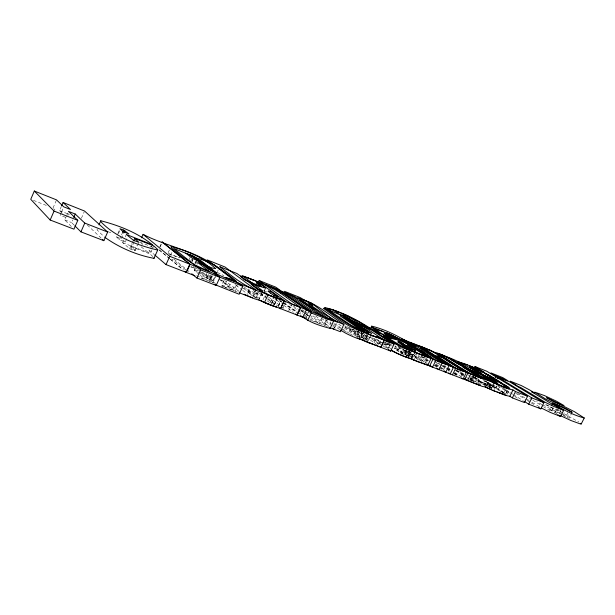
<?xml version="1.0" encoding="UTF-8"?>
<svg xmlns="http://www.w3.org/2000/svg" width="615" height="615" viewBox="0 0 615 615"><rect width="100%" height="100%" fill="white"/><g stroke="black" fill="none" stroke-linecap="round" stroke-linejoin="round"><path stroke-width="0.46" stroke-dasharray="3.08 2.31" d="M395.676 346.076L394.446 348.974L403.417 354.463M223.86 280.555L221.684 285.314L228.803 287.105L227.404 285.183L220.454 279.664M97.201 228.903L97.078 229.756L98.677 231.586L104.304 236.837M228.688 288.819L232.831 289.726L232.954 289.242L220.677 279.287M53.005 208.047L56.542 199.883M62.192 213.244L59.547 210.622L61.316 206.555M61.216 212.713L60.124 215.227L66.82 217.841M61.585 211.875L63.038 208.523M71.325 226.512L64.752 219.893L66.612 215.634M66.981 214.781L67.727 213.074M67.911 215.335L68.642 213.666M74.231 225.198L71.548 222.53L72.662 219.986M81.411 218.264L84.217 211.844M126.728 238.797L125.291 242.041L119.395 239.742L116.396 236.798L117.465 234.377M117.826 233.569L119.963 228.734M118.434 233.669L120.571 228.842M119.395 239.742L121.193 235.668M121.532 234.899L123 231.594M125.291 242.041L121.27 238.735L123.407 233.908M138.552 243.202L135.215 250.712L134.454 250.628L129.65 248.629L122.677 242.702L123.769 240.234M125.229 236.944L126.321 234.469M129.65 248.629L133.001 241.095M135.215 250.712L131.072 246.63L132.901 242.525M130.934 249.29L134.285 241.749M134.454 250.628L136.684 245.616M122.677 242.702L148.699 252.796L150.867 247.945M151.228 247.138L152.312 244.716M152.92 256.624L150.106 254.01L152.282 249.144M152.643 248.329L153.735 245.9M159.777 247.007L162.053 241.926M160.069 247.099L161.591 243.717M168.203 252.619L169.348 250.067M170.67 255.279L172.2 251.866M189.113 259.622L190.635 256.247M190.719 260.806L191.48 259.13M191.688 261.29L192.856 258.707M191.972 261.46L192.733 259.784M192.134 261.521L192.902 259.83M194.801 263.42L196.346 260.022M195.247 263.443L196.785 260.045M195.893 263.758L197.446 260.337M199.191 274.405L194.255 270.416L195.439 267.802M197.015 264.319L197.807 262.582M211.429 276.12L209.992 279.279L205.056 277.411L206.863 273.444M206.402 278.126L208.208 274.152M208.808 274.467L206.248 280.102L199.898 274.974M215.042 276.942L213.244 280.894L211.522 280.448L208.546 279.064L210.353 275.097M209.607 279.356L211.414 275.389M209.853 279.74L211.66 275.774M210.645 282.124L209.369 281.224L212.667 273.998M213.282 283.092L210.361 280.748L212.536 275.958M212.852 280.901L214.658 276.942M217.456 271.622L218.21 269.97M212.921 282.654L216.234 275.389M226.589 281.201L224.044 286.767L221.684 285.314M228.803 287.105L230.794 282.754M232.831 289.726L235.353 284.215M236.345 285.183L233.808 290.711L218.094 278.426M235.222 291.179L237.759 285.652M249.921 293.832L247.876 292.087L249.029 288.996M247.953 292.14L249.113 289.05M252.896 297.037L256.094 290.111M257.77 298.244L254.941 296.93L258.092 290.111M256.147 297.56L258.123 293.293M262.328 291.917L259.176 298.729L262.628 291.879M262.244 295.454L263.766 292.171M264.143 291.349L265.665 288.066L264.227 291.402M260.514 295.062L262.328 295.507L263.843 292.225M262.92 299.989L265.296 294.862M265.019 297.883L266.18 295.377M270.085 302.826L272.038 298.606M272.122 298.659L270.162 302.88L266.772 300.558M271.407 303.503L274.536 296.753M271.492 303.556L274.621 296.807M274.198 304.594L277.327 297.852M272.983 304.171L274.282 304.648L277.411 297.906M274.605 304.617L276.95 299.567M274.282 304.648L277.034 299.62M278.387 305.947L280.74 300.881M278.472 306.009L280.824 300.935M282.616 308.423L285.375 302.488M288.766 310.79L291.518 304.886M306.116 317.478L308.461 312.482M312.435 320.953L319.4 323.628L322.114 317.855M330.985 321.699L329.079 325.742L325.927 324.505L324.297 323.79L326.204 319.739M324.397 325.55L327.495 318.977M334.276 328.341L337.358 321.814M355.747 331.385L355.016 332.938L358.161 334.16M358.284 337.089L355.962 336.013L358.968 329.678M359.175 331.869L358.068 334.191L361.205 335.406L368.47 340.564L370.338 336.659M357.061 336.574L359.321 331.823M362.358 331.131L359.352 337.45L362.596 331.085M361.205 335.406L362.304 333.092M364.326 334.452L362.45 338.388L361.067 337.673L362.942 333.737M363.78 339.08L366.048 334.322M368.539 333.368L365.541 339.649L364.157 338.934L366.409 334.229M367.047 335.506L365.179 339.434L367.263 335.39M366.033 340.633L368.316 335.859M367.047 340.295L368.262 340.695L370.13 336.774M374.074 342.87L375.95 338.942M377.141 344.123L379.394 339.418M378.64 344.515L380.531 340.572M380.408 343.408L379.878 342.686L380.693 340.971M388.403 348.282L390.656 343.593M394.453 348.613L395.606 348.636L396.829 346.107M405.815 350.166L403.748 354.455L397.375 350.173L398.997 346.43M397.367 349.812L398.512 349.827L399.727 347.298M400.803 353.248L403.701 347.237M402.056 353.886L404.124 349.589M412.381 357.53L403.993 351.818L404.801 350.143M406.454 350.504L404.386 354.793L406.669 350.473M405.001 355.093L407.899 349.089M410.213 350.004L407.322 356L406.361 355.662M409.598 351.68L407.53 355.962L398.512 349.827M415.256 351.58L412.242 357.661L408.037 355.854L409.682 352.441M408.206 356.946L410.697 351.78M408.637 356.516L411.558 350.473M409.482 356.592L411.135 353.179M411.558 357.284L413.634 352.995M411.589 357.722L414.502 351.688M411.927 357.146L414.433 351.957M414.456 359.214L417.377 353.179M427.287 363.596L418.346 357.392L419.153 355.739M425.68 362.458L427.34 359.037M443.407 370.307L445.867 365.256M448.212 371.168L450.265 366.971M463.833 376.103L459.874 373.566L461.05 371.16M460.789 377.01L462.826 372.867M474.242 375.035L471.444 380.723L470.344 380.17L472.343 376.111L476.079 378.502L470.89 376.096M476.464 375.734L473.596 381.538L472.597 381.208M470.198 377.572L476.218 379.909L477.002 378.333M486.365 385.874L477.801 380.485L478.578 378.901M485.143 385.697L478.362 381.269L479.539 378.894M478.178 382.745L480.192 378.656M493.76 382.576L491.001 388.165L480.4 381.554L481.176 379.978M480.469 384.667L482.483 380.585M491.6 388.28L484.243 383.506L485.412 381.146M488.002 382.215L486.834 384.575L493.476 388.857M487.295 385.513L488.887 382.284M488.779 386.289L490.355 383.091M489.471 387.635L492.238 382.038M494.36 382.699L491.554 388.426L490.593 388.111M494.06 384.721L492.085 388.711L493.207 389.187M477.801 380.485L493.691 386.651L494.46 385.09M494.168 389.503L496.136 385.513M497.02 385.667L495.859 388.011L504.185 393.9L506.16 389.925M497.005 386.143L496.228 387.696L480.4 381.554M499.565 386.72L498.404 389.057L484.243 383.506M505.576 387.189L502.832 392.716L483.428 380.593M505.822 389.28L503.854 393.239L504.884 393.669M507.275 390.663L505.715 393.815L487.095 382.023M505.676 393.931L507.244 390.779M507.16 394.161L509.128 390.194M556.883 413.711L549.649 409.421L550.94 406.853M553.208 407.691L551.301 411.481L543.898 407.022M554.838 412.934L556.736 409.152M549.649 409.421L559.458 413.226L560.742 410.682M572.119 412.365L569.106 418.331L563.402 414.887L564.685 412.35M567.899 412.696L565.739 416.97L563.302 415.532M566.93 417.57L569.09 413.295M212.229 276.304L208.939 275.828L199.452 272.43M193.71 266.841L193.264 266.825L198.115 270.931M379.878 342.686L381.446 342.909M116.396 236.798L121.27 238.735M169.163 254.287L180.164 257.731M247.868 291.518L255.44 293.57M247.953 291.572L250.32 292.064M384.398 344.116L391.248 345.999M385.259 343.946L390.31 345.23L385.397 341.932M255.356 293.516L260.591 295.108M224.906 287.451L227.173 288.274M190.788 267.018L193.956 268.04L192.902 266.779M435.62 362.673L438.557 363.773L436.988 362.758M107.948 231.663L112.43 233.346M200.997 278.08L205.372 279.764M237.367 292.079L224.798 287.074M309.822 319.946L311.567 320.615M64.752 219.893L71.548 222.53M194.255 270.416L198.591 272.091M403.993 351.818L418.346 357.392M459.874 373.566L463.318 374.904M131.072 246.63L150.106 254.01M470.683 378.294L478.362 381.269M354.747 330.201L348.82 327.887L346.276 326.135M355.593 330.532L364.065 333.83M351.834 329.125L367.017 335.044M349.551 329.179L370.461 337.381L382.13 345.292M454.608 370.192L458.313 371.637L455.969 370.13M241.872 287.712L258.062 294.032L253.588 290.58M263.743 290.749L267.241 292.117M33.418 200.359L46.771 205.602M59.547 210.622L69.872 214.673M152.797 247.23L139.643 242.064L142.496 244.501M168.241 253.311L179.557 257.77M217.21 272.545L221.654 274.29L223.914 276.012M327.403 326.657L316.556 322.26L310.106 318.947M221.4 286.029L223.153 286.744M209.369 281.224L196.339 275.612M562.833 413.165L544.921 404.378M560.034 413.311L542.653 404.97M560.872 413.703L563.402 414.887M215.581 283.377L210.361 280.748M563.701 413.564L578.83 421.982M541.884 404.539L536.649 401.534M478.17 383.091L480.284 384.26M350.158 333.891L352.618 335.252M398.612 346.522L400.78 347.729M485.612 381.192L491.823 384.929M556.744 408.76L559.158 410.182M546.512 404.639L551.586 407.66L561.134 411.381L559.811 410.582M477.448 382.653L468.638 377.172M475.51 382L469.852 378.548M484.328 380.37L486.404 381.608M454.224 373.205L457.106 374.935M349.489 333.491L341.417 328.195M344.339 331.001L346.337 332.2M539.34 406.776L529.815 400.942M559.458 413.226L561.68 414.572M484.735 381.092L493.691 386.651M474.134 376.757L478.647 379.563L472.681 376.664M239.235 291.487L224.636 280.54M529.638 398.266L532.021 399.727M532.813 400.211L543.107 406.53M517.546 393.369L525.725 398.42M526.54 398.927L528.992 400.442M468.1 374.827L470.367 376.219M515.785 393.354L526.286 399.85M527.093 400.35L530.33 402.356M531.137 402.856L535.173 405.354M501.44 387.204L509.466 392.201M510.266 392.701L512.672 394.2M513.479 394.699L523.104 400.696M489.871 387.627L471.713 376.149M497.643 385.82L509.827 393.423M514.701 396.467L518.76 398.997M443.692 365.356L445.998 366.801M401.487 348.175L423.128 362.304M397.966 346.568L419.484 360.613M387.542 342.663L391.155 344.923M279.248 300.512L282.423 302.519M283.215 303.018L297.514 312.051M298.306 312.551L301.488 314.557M408.037 355.854L394.384 346.891M471.874 377.149L476.218 379.909M463.871 374.128L458.882 370.853M463.618 374.566L457.614 370.676M424.435 357.284L428.801 360.067M422.42 356.615L428.363 360.428M304.54 316.494L307.246 318.224M256.417 298.406L252.012 295.431M456.522 370.422L463.587 374.942M469.868 378.963L473.788 381.469M456.23 370.845L463.28 375.358M466.408 377.364L468.761 378.863M469.545 379.37L472.674 381.377M447.589 367.832L450.772 369.876M454.746 372.444L461.112 376.541M443.315 365.694L446.482 367.747M447.282 368.254L450.449 370.299M454.416 372.859L459.174 375.934M441.739 365.141L450.457 370.776M454.424 373.336L457.591 375.388M355.962 336.013L343.97 327.849M293.017 305.793L300.166 310.414M300.958 310.921L304.925 313.489M305.724 314.004L308.899 316.056M433.859 360.728L436.204 362.25M441.409 365.564L436.735 362.489M442.193 366.079L447.728 369.661M448.52 370.168L450.103 371.191M454.055 373.751L456.43 375.288M364.157 338.934L344.707 325.704M361.067 337.673L344.016 326.073M440.978 367.37L444.814 369.861M435.097 364.157L439.072 366.74M439.863 367.263L444.637 370.368M435.497 365.087L438.672 367.155M439.464 367.67L444.222 370.776M428.201 360.805L420.522 355.77M434.605 364.987L438.61 367.601M387.819 348.49L383.537 345.645M141.143 246.838L148.699 252.796M500.894 390.625L505.292 393.492M427.825 361.228L418.484 355.109M434.213 365.402L437.403 367.493M414.364 353.525L427.033 361.835M390.832 348.59L382.538 343.101M408.545 350.942L412.104 353.287L397.828 347.729L394.976 345.838M408.099 351.104L426.218 363.042M405.3 349.95L423.366 361.866M324.297 323.79L312.243 315.395M389.641 343.731L393.592 346.36M436.273 364.249L439.448 366.379M395.606 348.636L403.963 354.302M383.76 341.963L386.927 344.085M438.095 362.735L439.425 363.634M376.388 338.957L381.769 342.586M340.556 328.441L333.814 323.79M341.317 328.956L343.585 330.486M257.462 291.91L260.745 294.124M376.472 340.08L371.714 336.782M388.449 348.167L383.383 344.631M382.907 345.815L385.244 347.398M274.943 299.044L277.342 300.658M367.493 336.159L380.67 345.107M470.79 379.432L473.673 381.4M357.138 331.116L376.841 344.561M339.703 329.586L332.161 324.343M185.845 269.916L172.1 259.153M302.234 309.791L304.517 311.359M349.274 327.372L351.196 328.687M352.587 330.424L365.395 339.311M344.746 326.996L359.591 337.397M338.665 324.167L343.216 327.318M334.683 323.505L340.672 327.672M303.587 314.48L307.269 317.04M325.397 319.6L331.408 323.821M385.267 342.178L389.825 345.276L373.52 338.865L370.145 336.543M321.468 318.362L332.092 325.85M332.853 326.381L336.643 329.056M307.715 312.174L309.23 313.25M305.286 311.905L309.107 314.634M309.868 315.18L323.628 325.004M300.866 310.337L305.501 313.658M306.27 314.211L310.129 316.986M310.906 317.54L319.4 323.628M277.257 300.604L283.1 304.794M289.573 304.364L297.36 309.983M298.137 310.544L302.811 313.919M254.941 296.93L243.332 288.266M284.284 302.741L298.829 313.312M279.963 300.589L282.254 302.257M283.015 302.818L296.753 312.82M283.761 305.286L293.386 312.328M208.546 279.064L200.951 273.198M268.355 296.861L280.671 305.955M281.439 306.524L284.522 308.792M260.084 292.832L266.956 297.929M267.717 298.498L279.164 307M267.671 299.282L272.614 302.957M205.056 277.411L190.911 266.257M243.986 286.836L259.484 298.675M249.836 293.778L252.096 295.484M235.952 285.229L241.964 289.842M242.717 290.418L247.983 294.447M300.973 309.776L303.902 312.02M304.633 312.581L309.022 315.956M315.695 315.987L328.748 326.519M202.274 271.984L213.244 280.894M195.355 267.364L197.569 269.132M198.307 269.724L200.528 271.492M201.266 272.084L209.992 279.279M253.664 290.626L255.348 291.994M173.991 259.176L185.838 268.909M186.576 269.524L189.535 271.953M272.537 302.903L274.69 304.671M158.939 249.644L169.786 258.646M170.509 259.246L183.539 270.054M159.362 250.144L169.486 258.554M170.209 259.153L182.509 269.355M148.915 249.982L153.911 254.249M260.668 294.07L262.328 295.507M87.276 224.959L101.091 238.051M53.651 208.7L54.943 210.007"/><path stroke-width="0.92" d="M134.723 238.412L138.921 242.371L133.37 240.257L126.321 234.469L152.312 244.716C137.552 232.708 118.987 225.467 100.783 220.762L100.676 221.561C115.551 237.19 137.291 245.177 157.678 250.082L157.801 249.613L153.735 245.9L134.723 238.412L133.632 240.88M302.957 317.132C310.852 322.883 320.738 325.965 330.124 328.379L333.614 320.984L332.938 319.777L311.728 303.264L297.668 297.683L313.911 309.783L289.957 294.623M330.124 328.379L330.209 327.956M104.858 237.313C119.241 247.645 136.715 255.102 153.981 258.338L154.119 257.839M61.669 205.741L63.084 202.489L70.456 209.492L63.768 206.848L56.542 199.883L34.317 191.027L30.75 199.314L50.176 220.016L73.954 229.164L77.798 220.362L68.465 211.368L75.253 214.043L84.77 223.084L107.663 232.04L103.85 240.673L80.934 231.855L74.899 225.859M50.176 220.016L54.058 211.076L34.317 191.027M73.769 217.441L75.253 214.043M80.934 231.855L84.77 223.084M98.992 224.836L100.783 220.762M122.6 232.485L123.669 230.079L119.963 228.734L123 231.594L128.889 233.923L123.669 230.079M123.761 233.108L124.83 230.694M141.558 237.782L143.08 234.353C166.373 246.592 195.77 250.282 215.727 268.632L212.459 268.094L197.807 262.582L209.907 272.045L169.755 256.317L143.08 234.353M153.981 258.338L157.678 250.082M194.87 275.728L166.035 264.604L169.755 256.317M186.122 272.36L189.82 264.189L162.053 241.926M196.946 278.042L200.667 269.847L173.738 248.452L192.341 255.84L194.048 257.293L203.196 259.999A13.968 1.484 24.4 0 1 214.62 265.211L232.47 277.957L236.552 281.401L236.437 281.855L228.549 279.487L213.997 272.768L219.893 277.35L216.203 285.437L196.946 278.042L191.757 273.783M242.81 286.29L220.247 277.35L213.036 273.191L194.44 264.757L182.793 257.078L171.969 248.352L170.878 246.669C193.471 251.766 215.05 263.335 232.424 278.787L232.393 279.272L231.179 279.179L225.305 277.388L238.843 283.284L242.81 286.29L239.15 294.247L214.281 284.376M258.069 282.915L259.169 280.548L275.735 287.144L279.856 290.057L263.189 283.43L259.169 280.548M268.079 294.723L285.767 301.642L258.838 282.208L242.11 275.558L263.02 291.026L258.485 289.258L236.944 273.506L219.709 266.664C233.692 277.296 248.26 289.957 266.087 293.155L268.079 294.723L264.504 302.449L306.347 318.608M280.494 308.653L284.045 301.019L300.697 307.546L297.168 315.095L295.6 313.957M297.083 315.041L300.612 307.492M278.687 290.134L306.385 309.752L302.864 317.263L300.574 315.595M307.638 320.53L311.19 312.966L306.478 309.629L311.736 311.513L275.412 288.85M281.455 291.187L309.237 310.821L291.91 304.041L264.75 284.553L294.893 296.568L297.099 298.19C314.834 301.573 329.056 315.149 343.9 324.42L340.441 331.731L329.748 327.611M380.785 347.252L384.175 340.172L347.683 315.849L333.146 310.052L341.087 315.41L329.532 310.175L323.267 308.292L340.818 320.861L349.036 325.896A13.407 1.391 25.4 0 0 359.89 330.839L366.809 332.738L369.077 334.268L384.175 340.172M365.656 341.433L390.686 351.088L394.069 344.062L384.36 340.264L380.962 347.344L379.563 346.537M411.089 358.868L427.748 365.348L431.061 358.53L403.94 341.171L390.148 334.445M461.419 365.295C457.906 364.441 442.862 354.586 459.067 363.811L483.29 378.955L470.721 374.035L443.715 357.069L440.155 355.485L466.393 372.344L463.141 378.971L429.647 366.017L432.96 359.206L401.349 338.796L423.543 347.652L427.079 350.027L426.733 349.428L427.225 349.282L430.669 350.35L441.685 357.338L436.619 355.716L455.746 368.162L452.471 374.843M404.132 339.957L435.827 360.39L432.522 367.186L430.162 365.633M480.069 385.49L464.732 379.517L467.977 372.905L441.04 355.954L437.473 354.371L463.641 371.206C447.359 367.078 435.505 354.171 420.429 347.675L446.282 364.418L432.96 359.206M470.721 374.035L467.477 380.639L465.086 379.101M474.165 368.277L475.011 366.563L486.78 371.245L527.585 396.252L524.441 402.548L512.364 397.897L509.835 396.306L505.215 395.299A12.116 1.176 26.3 0 1 498.911 392.555M495.175 377.718L496.021 376.011L490.947 372.905L502.755 377.61L507.867 380.716L496.021 376.011M497.143 378.925L497.989 377.21L509.843 381.923L543.937 402.648L540.831 408.852L528.723 404.193L523.911 401.195M509.835 396.306L512.987 389.971L515.531 391.54L527.585 396.252M512.364 397.897L515.531 391.54M528.723 404.193L531.852 397.928L543.937 402.648M551.801 405.147L552.662 403.432L562.456 407.284L572.119 412.365L566.392 408.96L545.628 399.043L534.704 392.132L544.536 395.622L556.26 401.111L564.047 405.593L554.522 401.826L546.597 397.705L574.525 411.743L584.25 418L581.229 423.95L580.429 423.973L570.989 420.537L560.48 415.648M541.646 408.176L550.148 412.365L560.58 416.455L563.648 410.359L550.094 402.925L531.798 391.886L534.796 393.07L529.546 389.91L521.405 385.613L510.189 381.154L518.061 386.443L520.513 387.419L544.729 402.041L553.239 406.223L563.648 410.359M486.496 387.119L482.475 386.489L470.667 381.761M281.608 299.251L277.526 298.575A17.835 1.937 24.8 0 1 264.757 293.217M268.186 291.264L268.609 291.064M512.987 389.971L508.397 388.895A12.131 1.092 26.2 0 1 498.957 384.583L469.622 366.363L473.95 367.539L484.02 372.113L475.011 366.563M411.166 358.583L408.76 358.145A16.151 1.73 25.7 0 1 397.867 353.602L396.314 352.825M584.25 418C573.042 415.117 562.602 409.321 552.662 403.432M362.381 339.857L363.404 339.88M256.839 282.846L256.409 282.785L258.754 284.622M333.614 320.984L327.057 319.108L311.19 312.966M278.118 297.045L276.512 296.576M506.522 395.276L492.946 390.471M279.717 299.244L281.524 299.19L284.13 301.073L280.578 308.715L279.241 307.723M270.508 291.372L268.109 291.21L270.354 293.055M261.698 300.973L254.533 298.798L244.094 294.239M243.909 276.589L240.68 276.25L241.464 277.219M253.787 284.545L251.351 283.961L251.366 284.499L255.632 287.812M263.935 287.643L265.742 288.12L264.066 286.721M426.449 364.518L417.985 361.805L405.554 356.562M407.422 357.377L405.785 356.938A16.175 1.737 25.7 0 1 394.861 352.372L390.963 350.342M375.396 345.176L357.123 337.835M370.953 343.531L372.298 343.916M276.243 306.954L274.044 306.316A17.82 2.083 24.8 0 1 261.267 301.004L258.692 299.697M276.158 306.9L273.959 306.255A17.82 2.083 24.8 0 1 261.183 300.95M360.882 339.549L356.454 338.065A13.399 1.491 25.4 0 1 345.599 333.138L340.456 330.109M253.703 284.491L258.884 286.106M502.716 394.054L496.935 392.07M258.8 286.052L264.019 287.697M503.608 386.927L507.337 387.542L498.95 381.769L487.357 377.203L494.76 381.907L493.753 381.715L480.907 374.174L499.311 381.477M243.832 276.542L254.241 280.294M367.363 342.286L370.284 343.339M256.762 282.8L258.092 283.3M370.784 335.114L375.704 336.789L377.08 336.582L381.285 338.996L391.032 342.809L370.745 329.348L352.825 322.268M441.247 354.563L437.642 353.341L436.627 353.564L424.934 348.082L421.021 346.745L419.976 346.96L417.285 345.184M500.126 385.62L508.49 388.726L509.92 388.611L504 384.367M338.596 312.051L330.809 309.23L327.687 308.745L330.186 311.136L350.888 325.143L369.723 334.683M383.506 331.639L373.736 328.518L374.927 330.047L379.716 333.292M467.431 364.964L459.966 362.642L461.957 364.572L478.432 374.927L494.783 383.368M248.053 277.918L261.952 283.469M239.15 292.771L252.496 297.906M200.667 269.847L219.893 277.35M467.977 372.905L480.599 377.841L453.447 360.828L441.854 354.824M54.058 211.076L77.798 220.362M306.385 309.752L322.89 316.21L300.051 300.12L304.025 301.665L327.88 318.155L343.9 324.42M431.061 358.53L417.377 353.179L414.464 351.273L414.502 351.688L412.104 351.211A16.159 1.607 25.7 0 1 401.226 346.629L394.161 342.77L386.112 337.066L396.414 339.726C393.016 337.043 378.663 329.356 393.054 338.558L376.764 332.069L371.998 328.833L370.822 327.311L375.657 328.548L390.056 334.337M435.827 360.39L466.393 372.344M358.33 325.965L364.511 328.464L371.829 333.53L367.532 331.869L343.57 315.787L347.667 317.44L355.086 322.283L370.245 328.287C356.231 319.285 340.833 311.398 324.651 307.477L324.943 308.184C341.702 320.607 359.629 332.523 379.909 338.189L380.147 337.85L384.36 340.264M501.494 382.822L489.947 378.279L497.358 382.984L496.366 382.799L483.505 375.25M245.324 280.209L261.49 286.613L258.669 284.568M63.084 202.489L84.57 211.045L107.663 232.04M496.144 384.006L502.755 386.712M427.633 349.212L419.914 346.091L417.231 345.815L414.556 344.046M274.928 295.907L278.203 297.099L276.027 295.377M258.016 283.254L259.53 283.922M495.59 391.555L485.058 386.966M498.788 385.098L478.685 375.534L459.336 363.48L457.376 361.559C470.636 365.164 483.09 371.729 494.883 378.748M387.227 333.153L392.97 335.621M261.875 283.415L265.28 284.93M366.302 341.855L358.791 338.411M469.945 366.002L483.636 372.605L496.774 380.424M342.117 313.504L357.769 321.091L367.286 327.057L352.072 321.03L344.684 316.195L340.572 314.534L364.441 330.593L368.754 332.261L361.466 327.203M491.577 389.833L485.596 387.019M467.523 380.316L469.883 381.4M265.196 284.876L268.263 286.313M427.779 349.374L434.144 352.157C443.223 354.486 451.664 359.191 459.613 364.103M463.864 378.548L466.731 379.955M392.847 335.698L401.126 340.003L428.171 357.33L414.433 351.957L411.527 350.066L410.766 350.45L409.136 349.989A16.19 1.614 25.7 0 1 398.22 345.392L391.155 341.533L383.153 335.836L393.523 338.527C390.187 335.859 375.811 328.164 390.156 337.351M268.178 286.259L273.214 288.781M262.267 291.964L264.842 293.27A17.835 1.937 24.8 0 0 277.611 298.629M273.606 295.231L275.013 295.961M259.445 283.869L260.837 284.591M393.969 351.572L395.537 352.433M259.891 290.634L262.351 292.017M273.137 288.727L276.835 290.826M376.488 345.276L377.887 346.091M391.609 350.189L393.185 351.134M497.989 377.21L531.852 397.928M557.705 414.695L560.58 416.455M538.402 407.353L540.831 408.852M479.154 372.26L470.129 367.393L475.549 370.837L481.722 373.328L472.697 368.462L478.132 371.914M257.654 289.235L259.976 290.687M477.717 383.983L479.285 384.982M475.81 383.383L477.371 384.383M410.343 342.409L442.208 362.865L438.91 369.623L436.535 368.07M463.141 378.494L464.732 379.517M461.558 377.948L463.141 378.971M448.612 372.959L450.203 373.989L453.478 367.293L426.833 350.373L423.174 348.82L449.104 365.579L445.821 372.306L444.215 371.26M428.078 364.979L429.647 366.017M426.203 364.334L427.748 365.348M276.758 290.772L280.717 293.386M260.76 284.545L264.143 286.767M423.32 363.15L424.85 364.165M394.069 344.062L373.705 330.578L355.862 323.528L361.382 327.234M411.865 358.63L414.033 360.075M270.277 293.001L273.683 295.285M388.357 349.505L390.686 351.088M255.548 287.766L257.739 289.288M280.632 293.34L286.521 297.452M332.515 328.179L333.891 329.156M286.436 297.399L300.697 307.546M270.423 291.325L276.112 295.423M243.609 278.941L245.4 280.256M243.686 278.987L240.603 276.204M162.345 242.026L190.127 264.289L186.43 272.453L184.984 271.253M214.743 284.261L216.203 285.437M154.619 254.856L166.035 264.604M102.474 239.366L103.85 240.673M580.752 423.328L581.229 423.95M251.435 284.015L251.45 284.553M508.843 387.504L505.968 386.397L484.374 373.059L490.124 375.88L508.843 387.504M476.856 374.927L473.542 373.674L463.01 367.155L479.331 373.589C466.854 365.756 453.685 358.314 439.394 354.471L439.517 355.009C454.839 365.748 471.274 375.711 489.371 380.946L489.686 380.67L488.302 379.286L481.491 374.935L469.56 370.238L476.856 374.927M415.663 350.727L411.327 349.028L386.535 332.869L390.663 334.475L401.026 341.087L415.279 346.722C401.756 337.981 387.104 329.801 371.414 326.081L371.568 326.611C389.779 339.411 409.121 352.61 431.054 357.676L421.559 350.765L407.222 345.115L415.663 350.727M362.973 330.293L359.345 328.887L340.226 315.956L346.491 319.047L362.973 330.293M213.589 271.369L208.662 269.478L189.597 254.533L194.255 256.424L213.589 271.369M410.835 349.12L407.061 347.59L400.626 343.039L401.756 343.085L410.835 349.12M407.906 347.906L404.116 346.376L397.713 341.832L398.858 341.886L407.906 347.906M216.849 272.983L212.16 271.13L196.731 259.169L201.22 260.921L216.849 272.983M197.446 260.337L192.856 258.707L185.738 253.142L192.572 256.278L197.446 260.337M337.358 321.814C317.747 316.402 302.08 303.31 285.222 292.878L288.658 294.239L284.499 291.325L300.189 297.568L312.966 305.171L308.761 303.503C317.678 310.698 327.649 316.072 337.358 321.814M256.094 290.111L237.436 282.808L207.224 259.922L224.982 266.995L256.094 290.111"/></g></svg>
